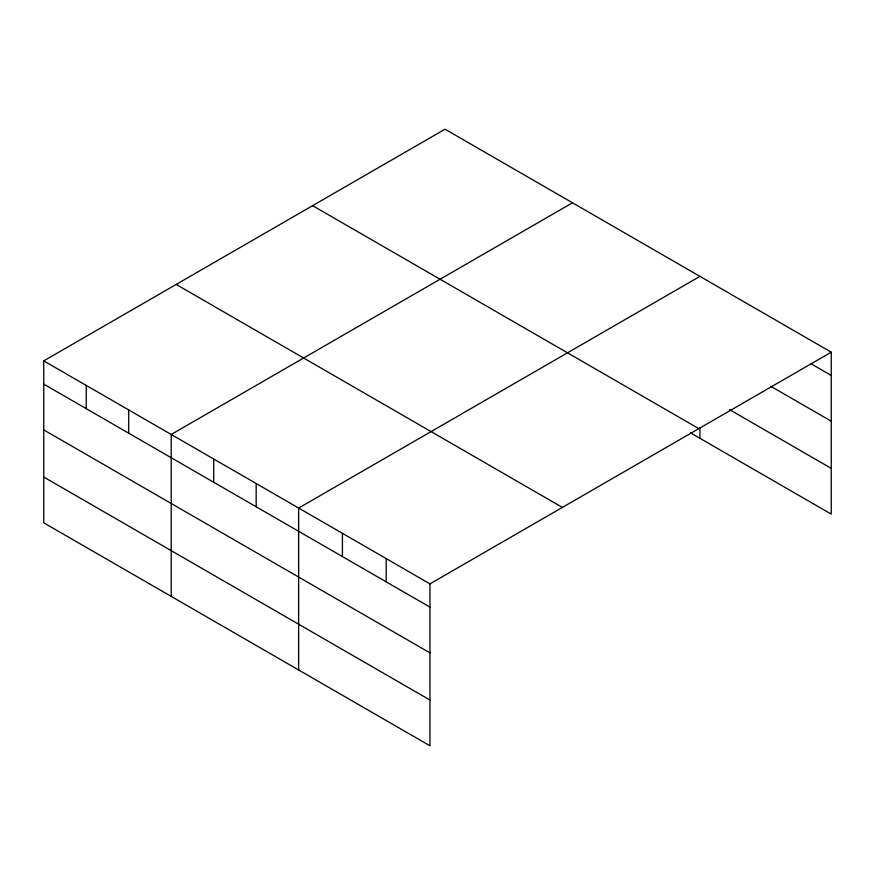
<?xml version="1.0" encoding="UTF-8"?>
<svg xmlns="http://www.w3.org/2000/svg" width="875" height="875" viewBox="0 0 875 875"><rect width="100%" height="100%" fill="white"/><g stroke="black" fill="none" stroke-linecap="round" stroke-linejoin="round"><path stroke-width="1.31" d="M429.964 652.881L429.964 583.866L43.75 360.883L43.75 522.812L429.964 745.795L429.964 652.881L43.75 429.898M690.495 432.852L831.25 514.117L831.25 352.188L445.036 129.205L43.75 360.883M572.48 202.792L171.205 434.47L171.205 596.4M699.934 276.369L298.648 508.047L298.648 669.977M429.964 583.866L831.25 352.188M811.136 363.836L831.25 375.441M770.919 386.367L831.25 421.203M729.509 409.62L831.25 468.355M312.605 205.658L698.83 428.641M176.17 284.43L562.395 507.413M43.75 384.136L429.964 607.119M43.75 477.05L429.964 700.033M699.934 427.536L699.934 438.298M386.192 558.589L386.192 581.853M342.42 533.323L342.42 556.577M256.167 483.525L256.167 506.778M213.686 458.992L213.686 482.245M128.713 409.938L128.713 433.191M86.231 385.416L86.231 408.669"/></g></svg>
